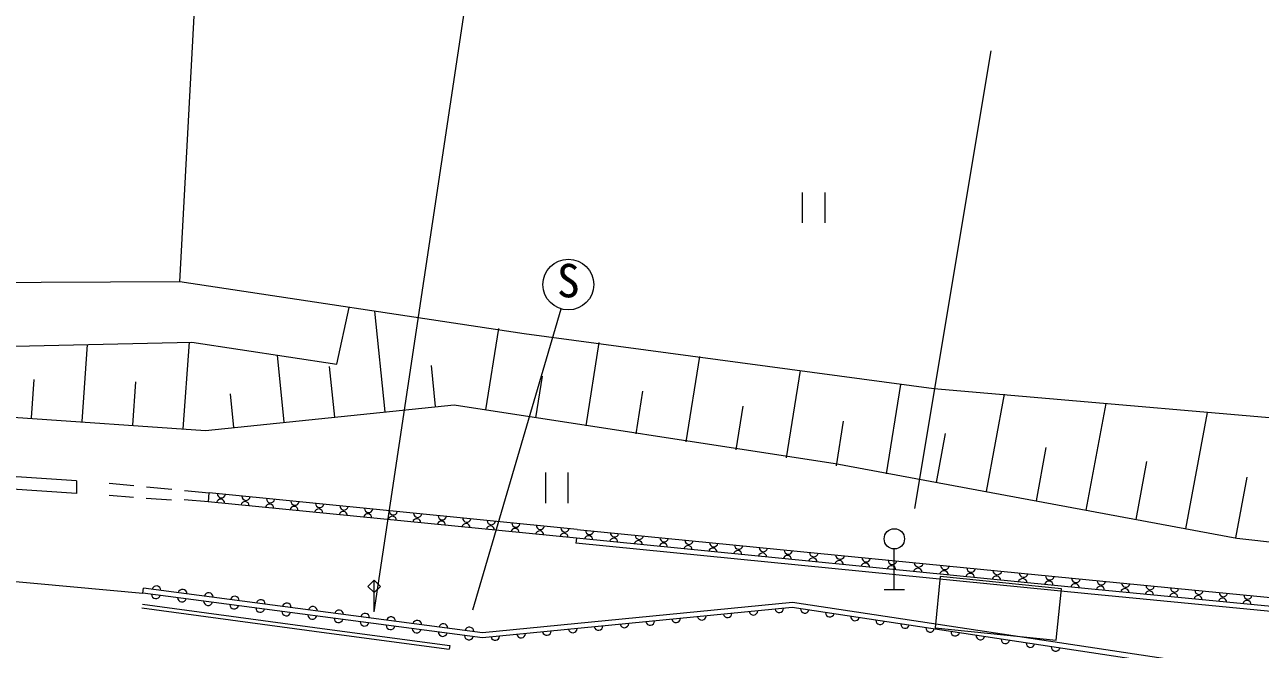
# Model space of a CAD drawing. Units: millimetres, scale not verified. Extents: x 40000 to 680000, y 20000 to 380000.
# Drawn here: x 427880 to 476596, y 294012 to 318621 of the extents above; entities that cross this region are included whole.
import ezdxf
from ezdxf.enums import TextEntityAlignment as Align

# ---------------------------------------------------------------- set-up
doc = ezdxf.new("R2010")
doc.units = ezdxf.units.MM
doc.header["$LTSCALE"] = 1000
doc.linetypes.add('CHAIN', pattern=[18.5, 12, -1.5, 3.5, -1.5])
doc.linetypes.add('DASHED', pattern=[7.5, 6, -1.5])
for name, color, linetype, lineweight in [('M-BGD', 7, 'Continuous', 13), ('M-BGD-EXST', 7, 'Continuous', 13), ('M-BMK', 2, 'CHAIN', 13), ('M-BMK-HTXT', 7, 'Continuous', 13), ('M-STR-STRC', 7, 'Continuous', 13)]:
    doc.layers.add(name, color=color, linetype=linetype, lineweight=lineweight)
doc.styles.add('ＭＳ ゴシック', font='')
doc.styles.get('ＭＳ ゴシック').set_extended_font_data('MS Gothic')

msp = doc.modelspace()

# ---------------------------------------------------------------- linework, layer by layer
at = {"layer": 'M-BGD'}
for p, q in [((433994, 308490), (434736, 322084)), ((442092, 303369), (441683, 307340)), ((446062, 303449), (446573, 306658)), ((430142, 302988), (430359, 306021)), ((434132, 302702), (434376, 306110)), ((450012, 302820), (450536, 306106)), ((438113, 302959), (437841, 305598)), ((453962, 302190), (454498, 305553)), ((440102, 303164), (439898, 305150)), ((444081, 303574), (443915, 305190)), ((457912, 301560), (458461, 305001)), ((428147, 303130), (428256, 304647)), ((432137, 302845), (432259, 304549)), ((448037, 303134), (448299, 304778)), ((436124, 302754), (435988, 304074)), ((451987, 302505), (452255, 304186)), ((461862, 300930), (462423, 304448)), ((465799, 300225), (466512, 304062)), ((455937, 301875), (456211, 303595)), ((469732, 299495), (470513, 303700)), ((473665, 298764), (474514, 303338)), ((459887, 301245), (460168, 303004)), ((463833, 300590), (464189, 302509)), ((467766, 299860), (468156, 301962)), ((471698, 299129), (472123, 301416)), ((429916, 300644), (429916, 300153)), ((475631, 298399), (476075, 300791)), ((431216, 300561), (432189, 300465)), ((432687, 300416), (433682, 300318)), ((434180, 300269), (435153, 300174)), ((435126, 299824), (435153, 300174)), ((449664, 298734), (435153, 300174)), ((432172, 299997), (431216, 300070)), ((433668, 299883), (432671, 299959)), ((435126, 299824), (434170, 299897)), ((449630, 298386), (435119, 299825)), ((449630, 298386), (449610, 298187)), ((432538, 296228), (432564, 296426))]:
    msp.add_line(p, q, dxfattribs=at)
for points in [[(504771, 300530), (481664, 302728), (463724, 304272), (447567, 306440), (433994, 308490), (420301, 308430), (405362, 309648), (390357, 317308), (384090, 320902), (380165, 321927)], [(379641, 321316), (385060, 313569), (396970, 308164), (410424, 304570), (419831, 303679), (435008, 302639), (444809, 303649), (459838, 301332), (475669, 298392), (486005, 297234), (499519, 296877), (517547, 296580), (530675, 295778), (543862, 294531), (559901, 293165), (570344, 291883)], [(402741, 310986), (402234, 307352), (416158, 306811), (423391, 305867), (434468, 306112), (440181, 305242), (440672, 307481)], [(429916, 300644), (416664, 301531), (402933, 302553), (396341, 303050), (386220, 303572), (383205, 303632)], [(318190, 303200), (345068, 302542), (371026, 301383), (384956, 300166), (396005, 299572), (432538, 296228)], [(429923, 300153), (416630, 301043), (402897, 302065), (396310, 302562), (386202, 303083), (383195, 303143)], [(449664, 298734), (458474, 297859), (469845, 296743), (484293, 295346)], [(484242, 294799), (469791, 296196), (449610, 298187)], [(484261, 294998), (469811, 296395), (449630, 298386)], [(509116, 284339), (499438, 286052), (487875, 287982), (485450, 288332), (472971, 293412), (458141, 295661), (445926, 294464), (432538, 296228)], [(509151, 284536), (499472, 286249), (487906, 288180), (485503, 288527), (473024, 293607), (458146, 295862), (445930, 294665), (432564, 296426)]]:
    msp.add_lwpolyline(points, dxfattribs=at)
at = {"layer": 'M-BGD', "linetype": 'DASHED'}
msp.add_lwpolyline([(463778, 294855), (468554, 294377), (468756, 296400), (463980, 296877)], close=True, dxfattribs=at)
at = {"layer": 'M-BGD'}
for centre, radius, start, end in [((435638, 300138), 162, 178.7495, 349.9188), ((435601, 299765), 162, 358.7494, 169.9188), ((436568, 299669), 162, 358.7494, 169.9188), ((436605, 300042), 162, 178.7495, 349.9188), ((437536, 299573), 162, 358.7494, 169.9188), ((437573, 299946), 162, 178.7495, 349.9188), ((438503, 299477), 162, 358.7494, 169.9188), ((438540, 299850), 162, 178.7495, 349.9188), ((439508, 299754), 162, 178.7495, 349.9188), ((440475, 299658), 162, 178.7495, 349.9188), ((439471, 299381), 162, 358.7494, 169.9188), ((440438, 299285), 162, 358.7494, 169.9188), ((441406, 299189), 162, 358.7494, 169.9188), ((441443, 299562), 162, 178.7495, 349.9188), ((442373, 299093), 162, 358.7494, 169.9188), ((442410, 299466), 162, 178.7495, 349.9188), ((443340, 298997), 162, 358.7494, 169.9188), ((443377, 299370), 162, 178.7495, 349.9188), ((444345, 299274), 162, 178.7495, 349.9188), ((445312, 299178), 162, 178.7495, 349.9188), ((444308, 298901), 162, 358.7494, 169.9188), ((445275, 298805), 162, 358.7494, 169.9188), ((446243, 298709), 162, 358.7494, 169.9188), ((446280, 299082), 162, 178.7495, 349.9188), ((447210, 298613), 162, 358.7494, 169.9188), ((447247, 298986), 162, 178.7495, 349.9188), ((448178, 298517), 162, 358.7494, 169.9188), ((448215, 298890), 162, 178.7495, 349.9188), ((449182, 298794), 162, 178.7495, 349.9188), ((450155, 298700), 165, 179.4179, 349.2429), ((449145, 298421), 162, 358.7494, 169.9188), ((450118, 298322), 165, 359.4191, 169.2418), ((451097, 298225), 165, 359.4191, 169.2418), ((451134, 298603), 165, 179.4179, 349.2429), ((452076, 298128), 165, 359.4191, 169.2418), ((452113, 298505), 165, 179.4179, 349.2429), ((453055, 298031), 165, 359.4191, 169.2418), ((453092, 298408), 165, 179.4179, 349.2429), ((454071, 298311), 165, 179.4179, 349.2429), ((455050, 298214), 165, 179.4179, 349.2429), ((454033, 297934), 165, 359.4191, 169.2418), ((455012, 297837), 165, 359.4191, 169.2418), ((455991, 297739), 165, 359.4191, 169.2418), ((456029, 298117), 165, 179.4179, 349.2429), ((456970, 297642), 165, 359.4191, 169.2418), ((457007, 298020), 165, 179.4179, 349.2429), ((457949, 297545), 165, 359.4191, 169.2418), ((457986, 297922), 165, 179.4179, 349.2429), ((458994, 297833), 175, 182.5748, 346.2125), ((460027, 297732), 175, 182.5748, 346.2125), ((458954, 297435), 175, 2.577, 166.2103), ((459988, 297334), 175, 2.577, 166.2103), ((461022, 297232), 175, 2.577, 166.2103), ((461061, 297630), 175, 182.5748, 346.2125), ((462056, 297131), 175, 2.577, 166.2103), ((462095, 297529), 175, 182.5748, 346.2125), ((463089, 297030), 175, 2.577, 166.2103), ((463128, 297427), 175, 182.5748, 346.2125), ((464162, 297326), 175, 182.5748, 346.2125), ((465196, 297224), 175, 182.5748, 346.2125), ((464123, 296928), 175, 2.577, 166.2103), ((465157, 296827), 175, 2.577, 166.2103), ((466190, 296725), 175, 2.577, 166.2103), ((466229, 297123), 175, 182.5748, 346.2125), ((467224, 296624), 175, 2.577, 166.2103), ((467263, 297022), 175, 182.5748, 346.2125), ((468258, 296522), 175, 2.577, 166.2103), ((468297, 296920), 175, 182.5748, 346.2125), ((469330, 296819), 175, 182.5748, 346.2125), ((470327, 296708), 162, 178.6307, 350.324), ((433075, 296334), 175, 0.5885, 164.4018), ((434103, 296199), 175, 0.5885, 164.4018), ((435131, 296063), 175, 0.5885, 164.4018), ((469292, 296421), 175, 2.577, 166.2103), ((470291, 296336), 162, 358.6375, 170.3172), ((471255, 296243), 162, 358.6375, 170.3172), ((471291, 296615), 162, 178.6307, 350.324), ((472218, 296150), 162, 358.6375, 170.3172), ((472254, 296522), 162, 178.6307, 350.324), ((473181, 296057), 162, 358.6375, 170.3172), ((473217, 296429), 162, 178.6307, 350.324), ((474180, 296336), 162, 178.6307, 350.324), ((475144, 296243), 162, 178.6307, 350.324), ((433055, 296184), 175, 180.5854, 344.4049), ((434083, 296049), 175, 180.5854, 344.4049), ((435111, 295914), 175, 180.5854, 344.4049), ((436139, 295778), 175, 180.5854, 344.4049), ((436159, 295928), 175, 0.5885, 164.4018), ((437187, 295792), 175, 0.5885, 164.4018), ((438215, 295657), 175, 0.5885, 164.4018), ((474145, 295964), 162, 358.6375, 170.3172), ((475108, 295871), 162, 358.6375, 170.3172), ((476071, 295778), 162, 358.6375, 170.3172), ((476107, 296149), 162, 178.6307, 350.324), ((437167, 295643), 175, 180.5854, 344.4049), ((438195, 295507), 175, 180.5854, 344.4049), ((439223, 295372), 175, 180.5854, 344.4049), ((439243, 295521), 175, 0.5885, 164.4018), ((440251, 295236), 175, 180.5854, 344.4049), ((440272, 295386), 175, 0.5885, 164.4018), ((441300, 295250), 175, 0.5885, 164.4018), ((442328, 295115), 175, 0.5885, 164.4018), ((453558, 295234), 172, 192.9021, 358.2914), ((454576, 295334), 172, 192.9021, 358.2914), ((455594, 295433), 172, 192.9021, 358.2914), ((456612, 295533), 172, 192.9021, 358.2914), ((457630, 295633), 172, 192.9021, 358.2914), ((458638, 295603), 168, 177.4025, 345.355), ((459626, 295453), 168, 177.4025, 345.355), ((460615, 295304), 168, 177.4025, 345.355), ((441280, 295101), 175, 180.5854, 344.4049), ((442308, 294965), 175, 180.5854, 344.4049), ((443336, 294830), 175, 180.5854, 344.4049), ((443356, 294979), 175, 0.5885, 164.4018), ((444384, 294844), 175, 0.5885, 164.4018), ((445412, 294709), 175, 0.5885, 164.4018), ((448469, 294735), 172, 192.9021, 358.2914), ((449487, 294835), 172, 192.9021, 358.2914), ((450505, 294935), 172, 192.9021, 358.2914), ((451522, 295034), 172, 192.9021, 358.2914), ((452540, 295134), 172, 192.9021, 358.2914), ((461604, 295154), 168, 177.4025, 345.355), ((462592, 295004), 168, 177.4025, 345.355), ((463581, 294854), 168, 177.4025, 345.355), ((444364, 294695), 175, 180.5854, 344.4049), ((445392, 294559), 175, 180.5854, 344.4049), ((446433, 294536), 172, 192.9021, 358.2914), ((447451, 294635), 172, 192.9021, 358.2914), ((464570, 294704), 168, 177.4025, 345.355), ((465558, 294554), 168, 177.4025, 345.355), ((466547, 294404), 168, 177.4025, 345.355), ((467536, 294254), 168, 177.4025, 345.355), ((468524, 294104), 168, 177.4025, 345.355)]:
    msp.add_arc(centre, radius, start, end, dxfattribs=at)
at = {"layer": 'M-BGD-EXST'}
for p, q in [((458535, 312015), (458535, 310815)), ((459435, 310815), (459435, 312015)), ((445550, 295561), (449032, 307424)), ((448408, 300976), (448408, 299776)), ((449308, 299776), (449308, 300976)), ((462167, 296364), (462167, 297964)), ((441655, 296739), (441409, 296490)), ((441659, 295489), (441655, 296739)), ((441903, 296492), (441655, 296739)), ((441409, 296490), (441656, 296244)), ((441656, 296244), (441903, 296492)), ((461767, 296364), (462567, 296364))]:
    msp.add_line(p, q, dxfattribs=at)
for centre, radius in [((449314, 308383), 1000), ((462167, 298364), 400)]:
    msp.add_circle(centre, radius, dxfattribs=at)
at = {"layer": 'M-BMK'}
msp.add_arc((332748, -512171), 811255, 80.52106, 87.57776, dxfattribs=at)
at = {"layer": 'M-BMK-HTXT'}
msp.add_line((462974, 299558), (465986, 317599), dxfattribs=at)
at = {"layer": 'M-STR-STRC'}
for p, q in [((441659, 295489), (450045, 351271)), ((444637, 294163), (444617, 294015))]:
    msp.add_line(p, q, dxfattribs=at)
for points in [[(432520, 295790), (439804, 294809), (444637, 294163)], [(432500, 295641), (439784, 294661), (444617, 294015)]]:
    msp.add_lwpolyline(points, dxfattribs=at)

# ---------------------------------------------------------------- texts
at = {"layer": 'M-BGD-EXST', "style": 'ＭＳ ゴシック'}
msp.add_text('S', height=1320, dxfattribs=at).set_placement((449314, 307483), align=Align.BOTTOM_CENTER)

doc.saveas('drawing.dxf')
